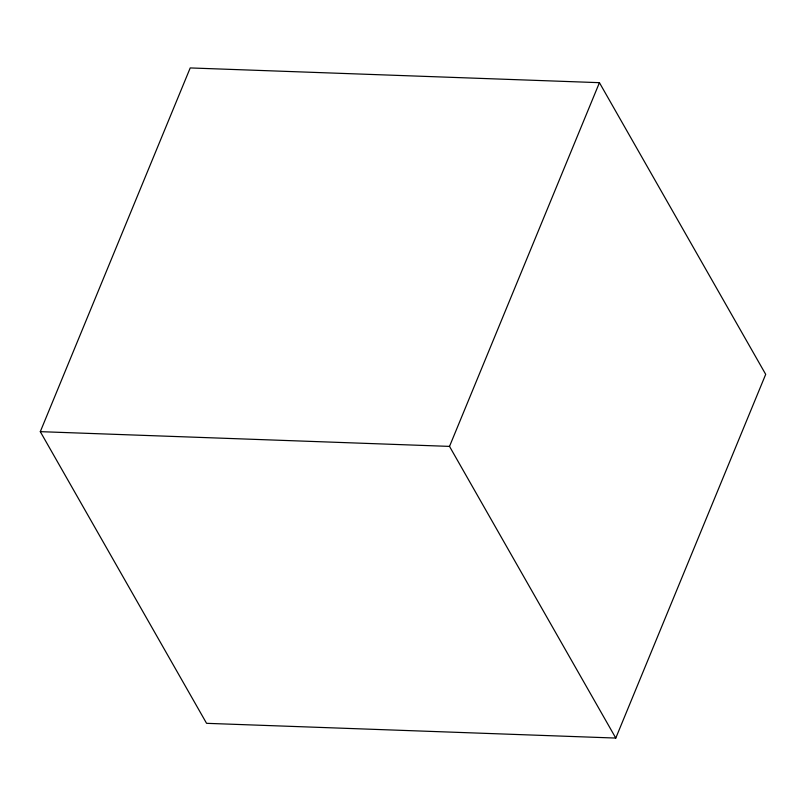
<?xml version="1.0" encoding="UTF-8"?>
<svg xmlns="http://www.w3.org/2000/svg" width="806" height="806" viewBox="0 0 806 806"><rect width="100%" height="100%" fill="white"/><g stroke="black" fill="none" stroke-linecap="round" stroke-linejoin="round"><path stroke-width="1.21" d="M40.3 431.653L190.216 67.936L599.432 82.675L765.7 374.347L615.784 738.064L206.568 723.325L40.3 431.653L449.516 446.393L615.784 738.064M449.516 446.393L599.432 82.675"/></g></svg>
